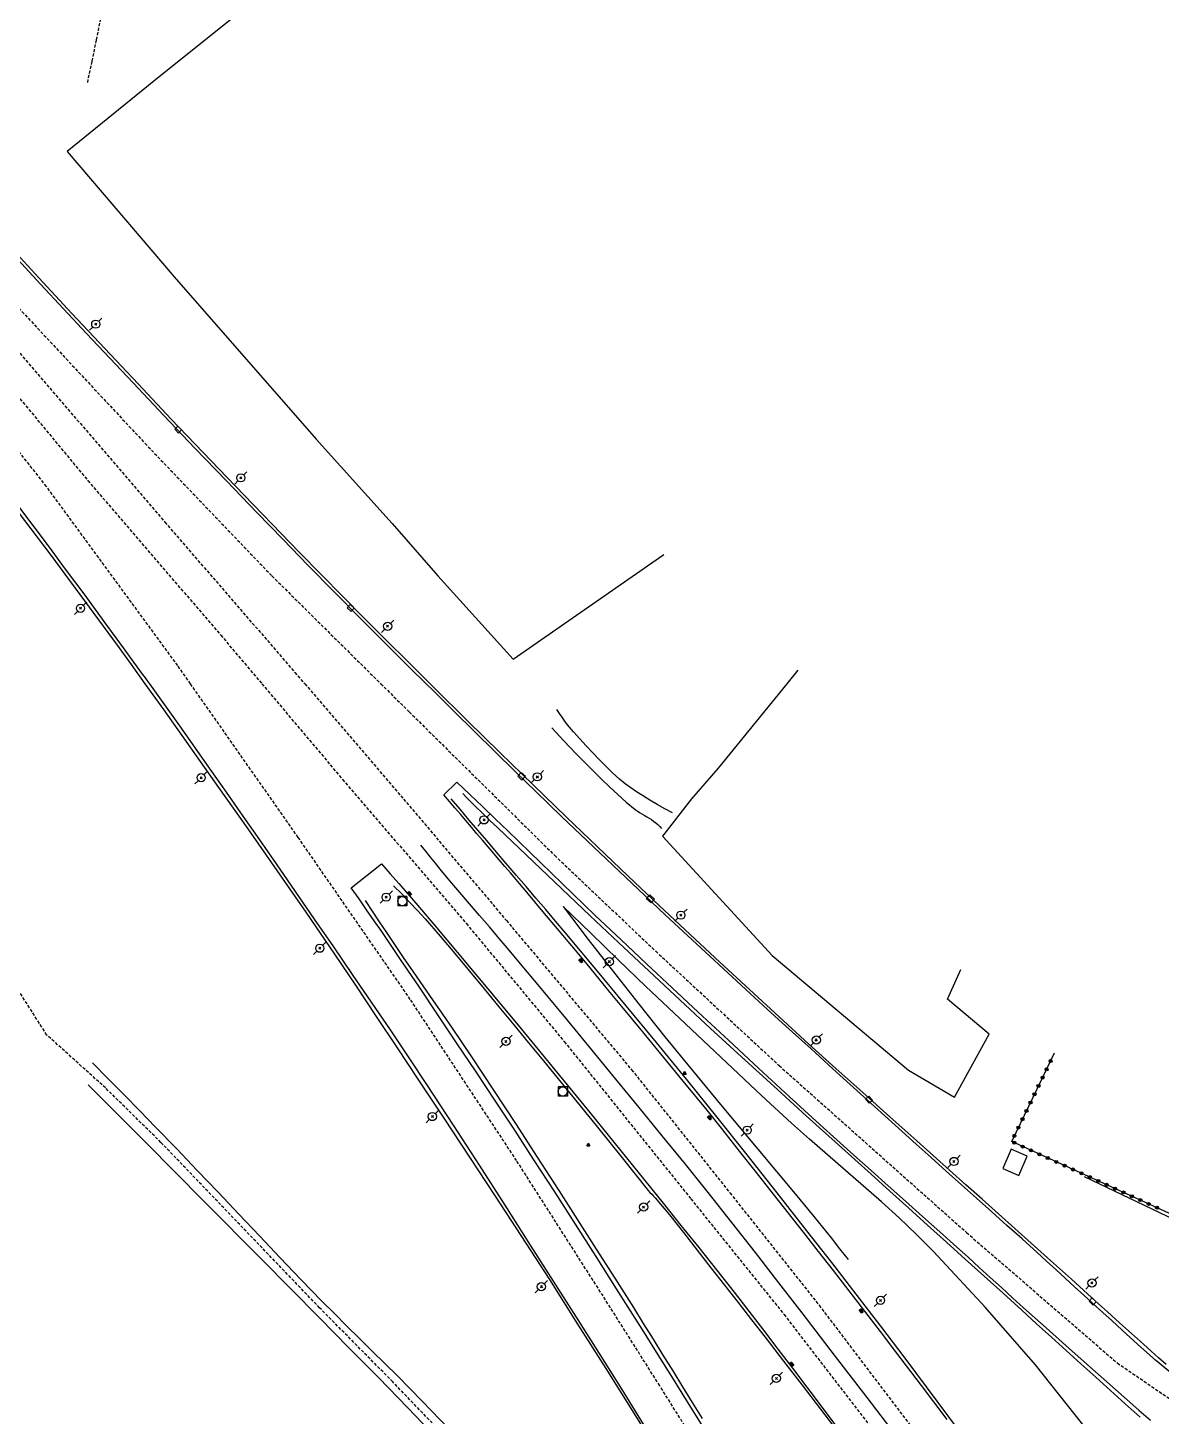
# Model space of a CAD drawing. Header units: millimetres. Extents: x 146998 to 148000, y 143999 to 145000.
# Drawn here: x 147581.3 to 147765.5, y 144551.9 to 144777.6 of the extents above; entities that cross this region are included whole.
import ezdxf

# ---------------------------------------------------------------- set-up
doc = ezdxf.new("R2010")
doc.units = ezdxf.units.MM
doc.linetypes.add('DASHED', pattern=[0.75, 0.5, -0.25])
doc.layers.get('0').update_dxf_attribs({"linetype": 'CONTINUOUS'})
for name, color, linetype in [('W0001', 6, 'DASHED'), ('W0008', 7, 'CONTINUOUS'), ('W0010', 4, 'CONTINUOUS'), ('W0070', 7, 'DASHED'), ('W0071', 7, 'CONTINUOUS'), ('W0104', 1, 'CONTINUOUS'), ('W0211', 2, 'CONTINUOUS'), ('W0214', 2, 'CONTINUOUS'), ('W0303', 7, 'CONTINUOUS'), ('W0323', 7, 'CONTINUOUS'), ('W0330', 7, 'CONTINUOUS'), ('W0401', 7, 'CONTINUOUS'), ('W0402', 7, 'CONTINUOUS'), ('W0420', 7, 'CONTINUOUS'), ('W0473', 7, 'CONTINUOUS'), ('W0850', 7, 'CONTINUOUS')]:
    doc.layers.add(name, color=color, linetype=linetype)

# ---------------------------------------------------------------- blocks, each defined once
blk = doc.blocks.new('T473')
for p, q in [((-0.166667, 0.166667), (0.166667, -0.166667)), ((-0.166667, -0.166667), (0.166667, 0.166667)), ((0.500001, 0.500001), (1.000002, 1.000002)), ((-1.000002, -1.000002), (-0.500001, -0.500001))]:
    blk.add_line(p, q)
blk.add_ellipse((0, 0), major_axis=(0.471405, 0.471405), ratio=1, start_param=5.4977871438, end_param=11.780972451)
blk = doc.blocks.new('T850')
for p, q in [((-0.25, -0.15), (0, 0.32)), ((0, 0.32), (0.25, -0.15)), ((-0.25, -0.15), (0.25, -0.15))]:
    blk.add_line(p, q)
for major_axis in [(-0.106, 0.106), (-0.0354, 0.0354), (-0.0236, 0.0236)]:
    blk.add_ellipse((0, 0), major_axis=major_axis, ratio=1, start_param=3.926991, end_param=10.210176)
blk = doc.blocks.new('T401')
for p, q in [((-0.3, 0.3), (0, 0.3)), ((-0.3, -0.25), (-0.3, 0.3)), ((-0.3, 0.15), (0, 0.15)), ((-0.3, 0), (0, 0)), ((0, 0.3), (0, -0.25)), ((-0.3, -0.15), (0, -0.15)), ((-0.3, -0.25), (-0.3, -0.3)), ((-0.3, -0.3), (0, -0.3)), ((0, -0.3), (0, -0.25))]:
    blk.add_line(p, q)
blk = doc.blocks.new('T420')
for p, q in [((0.75, 0.75), (-0.75, 0.75)), ((-0.75, 0.75), (-0.75, -0.75)), ((0.75, 0.75), (0.75, -0.75)), ((0.75, -0.75), (-0.75, -0.75))]:
    blk.add_line(p, q)
blk.add_ellipse((0, 0), major_axis=(-0.53, 0.53), ratio=1, start_param=3.926991, end_param=10.210176)
blk = doc.blocks.new('t323o')
at = {"color": 0, "linetype": 'Continuous'}
for radius in [0.25, 0.15]:
    blk.add_circle((0, 0), radius, dxfattribs=at)

msp = doc.modelspace()

# ---------------------------------------------------------------- linework, layer by layer
at = {"layer": 'W0001'}
for points in [[(147545.33, 144767.43), (147563.36, 144749.81), (147579.81, 144732.07), (147600.34, 144710.08), (147620.97, 144688.52), (147638.67, 144671)], [(147545.33, 144767.43), (147557.9, 144750.23), (147580, 144724.73), (147603.54, 144697.29), (147624.7, 144672.86), (147626.29, 144671)], [(147607.73, 144671), (147605.66, 144673.95), (147584.32, 144703.07), (147566.81, 144725.3), (147552.63, 144743.21), (147540.78, 144760.98)], [(147540.78, 144760.98), (147559.93, 144741.61), (147591.02, 144704.04), (147612.64, 144678.91), (147619.33, 144671)], [(147740.28, 144434.73), (147730.76, 144443.07), (147712.02, 144462.59), (147702.31, 144477.49), (147686.58, 144503.57), (147678.58, 144515.65), (147670.37, 144526.01), (147655.86, 144541.65), (147640.61, 144557.54), (147628.71, 144569.57), (147602.92, 144596.45), (147593.92, 144605.3), (147584.39, 144613.91), (147547.86, 144671)], [(147747.11, 144449.92), (147741.82, 144457.72), (147735.78, 144471.18), (147727.31, 144486.73), (147714.01, 144508.97), (147700.83, 144530.08), (147684, 144556.91), (147674.38, 144572.14), (147660.74, 144593.5), (147643.46, 144619.71), (147625.25, 144646.02), (147607.73, 144671)], [(147619.33, 144671), (147632.45, 144655.46), (147652.57, 144632.02), (147668.49, 144612.84), (147689.06, 144587.29), (147704.21, 144568.49), (147718.81, 144549.54)], [(147626.29, 144671), (147642.36, 144652.27), (147659.08, 144632.53), (147679.43, 144608.27), (147695.42, 144588.25), (147709.91, 144569.99), (147726.56, 144548.06), (147744.66, 144523.49), (147761.64, 144500.53), (147772.58, 144484.8), (147778.15, 144476.78), (147785.43, 144465.98), (147794.03, 144452.08), (147801.64, 144436.2), (147805.64, 144424.29), (147807.87, 144414.28), (147809.04, 144402.48), (147808.59, 144391.12), (147804.58, 144375.51), (147798.6, 144360.2), (147790.02, 144343.93)], [(147638.67, 144671), (147643.29, 144666.43), (147666.94, 144643.09), (147683.35, 144627.53), (147703.42, 144608.94), (147733.9, 144581.79), (147758.39, 144560.61), (147773.87, 144550.01), (147780.5, 144548.6), (147790.48, 144545.78)]]:
    msp.add_lwpolyline(points, dxfattribs=at)
at = {"layer": 'W0008'}
for points in [[(147646.03, 144671), (147643.33, 144673.66), (147640.63, 144676.33), (147637.94, 144679.01), (147635.26, 144681.7), (147631.06, 144685.95), (147626.88, 144690.22), (147622.72, 144694.51), (147618.56, 144698.8), (147613.5, 144704.05), (147608.44, 144709.32), (147603.4, 144714.59), (147598.39, 144719.89), (147590.84, 144727.92), (147583.32, 144735.96), (147575.85, 144744.05)], [(147579.44, 144700.24), (147582.1, 144696.72), (147584.74, 144693.19), (147587.38, 144689.65), (147590.53, 144685.4), (147593.66, 144681.14), (147596.78, 144676.87), (147599.89, 144672.59), (147600.18, 144672.19), (147600.46, 144671.79), (147600.75, 144671.4), (147601.04, 144671)], [(147601.04, 144671), (147603.49, 144667.58), (147605.93, 144664.15), (147608.36, 144660.71), (147610.79, 144657.27), (147613.52, 144653.39), (147616.23, 144649.5), (147618.94, 144645.61), (147621.65, 144641.71), (147624.75, 144637.22), (147627.85, 144632.74), (147630.95, 144628.24), (147634.03, 144623.74), (147637.1, 144619.24), (147640.16, 144614.74), (147643.2, 144610.22), (147646.22, 144605.69), (147650.45, 144599.24), (147654.64, 144592.76), (147658.8, 144586.27), (147662.96, 144579.77), (147666.7, 144573.91), (147670.43, 144568.04), (147674.14, 144562.16), (147677.84, 144556.27), (147680.46, 144552.06), (147683.07, 144547.84)], [(147767.05, 144559.06), (147764.59, 144561.06), (147762.22, 144563.16), (147759.89, 144565.31), (147757.55, 144567.45), (147756.02, 144568.83), (147754.49, 144570.21), (147752.97, 144571.6), (147751.45, 144572.99), (147749.93, 144574.38), (147748.41, 144575.78), (147746.89, 144577.16), (147745.36, 144578.55), (147742.91, 144580.76), (147740.45, 144582.97), (147737.99, 144585.17), (147735.52, 144587.37), (147733.06, 144589.57), (147730.59, 144591.78), (147728.13, 144593.98), (147725.68, 144596.19), (147722.29, 144599.24), (147718.91, 144602.3), (147715.53, 144605.37), (147712.15, 144608.43), (147708.6, 144611.64), (147705.06, 144614.86), (147701.52, 144618.08), (147697.99, 144621.31), (147693.62, 144625.35), (147689.26, 144629.4), (147684.91, 144633.46), (147680.58, 144637.54), (147676.4, 144641.5), (147672.22, 144645.46), (147668.06, 144649.44), (147663.92, 144653.43), (147660.56, 144656.7), (147657.22, 144659.98), (147653.88, 144663.27), (147650.54, 144666.55), (147649.42, 144667.67), (147648.29, 144668.78), (147647.16, 144669.89), (147646.03, 144671)], [(147648.93, 144652.93), (147651.03, 144655.01)], [(147651.03, 144655.01), (147653.11, 144653.03), (147655.2, 144651.05), (147657.27, 144649.06), (147659.34, 144647.08), (147661.12, 144645.36), (147662.88, 144643.65), (147664.65, 144641.93), (147666.41, 144640.21), (147668.18, 144638.49), (147669.94, 144636.78), (147671.72, 144635.06), (147673.49, 144633.36), (147677.66, 144629.41), (147681.85, 144625.48), (147686.04, 144621.56), (147690.25, 144617.65), (147695.17, 144613.06), (147700.11, 144608.48), (147705.05, 144603.92), (147710.02, 144599.38), (147712.79, 144596.87), (147715.57, 144594.37), (147718.36, 144591.87), (147721.15, 144589.39), (147723.94, 144586.9), (147726.73, 144584.41), (147729.52, 144581.92), (147732.3, 144579.42), (147734.12, 144577.78), (147735.93, 144576.14), (147737.74, 144574.5), (147739.54, 144572.85), (147741.35, 144571.21), (147743.16, 144569.57), (147744.98, 144567.93), (147746.8, 144566.29), (147750.56, 144562.94), (147754.33, 144559.6), (147758.11, 144556.27), (147761.89, 144552.94), (147763.76, 144551.3)], [(147730.72, 144551.43), (147726.58, 144556.93), (147722.41, 144562.42), (147719.88, 144565.73), (147717.34, 144569.03), (147714.78, 144572.32), (147712.23, 144575.61), (147709.8, 144578.73), (147707.36, 144581.84), (147704.92, 144584.95), (147702.48, 144588.06), (147699.74, 144591.54), (147697, 144595.02), (147694.26, 144598.49), (147691.49, 144601.94), (147688.11, 144606.11), (147684.7, 144610.27), (147681.28, 144614.41), (147677.86, 144618.55), (147675.97, 144620.84), (147674.09, 144623.12), (147672.19, 144625.4), (147670.3, 144627.68), (147667.66, 144630.83), (147665.03, 144633.97), (147662.38, 144637.11), (147659.73, 144640.25), (147658.83, 144641.32), (147657.93, 144642.38), (147657.02, 144643.44), (147656.11, 144644.51), (147655.21, 144645.57), (147654.3, 144646.63), (147653.39, 144647.69), (147652.48, 144648.76), (147651.6, 144649.8), (147650.71, 144650.84), (147649.82, 144651.89), (147648.93, 144652.93)], [(147633.87, 144637.81), (147638.8, 144641.71)], [(147638.79, 144641.71), (147640.19, 144640.13), (147641.59, 144638.55), (147642.97, 144636.95), (147644.35, 144635.35), (147647.72, 144631.39), (147651.07, 144627.4), (147654.41, 144623.4), (147657.73, 144619.4), (147661.48, 144614.89), (147665.22, 144610.36), (147668.94, 144605.83), (147672.66, 144601.3), (147675.65, 144597.63), (147678.63, 144593.95), (147681.6, 144590.27), (147684.56, 144586.58), (147687.45, 144582.97), (147690.34, 144579.35), (147693.22, 144575.73), (147696.08, 144572.09), (147698.47, 144569.02), (147700.86, 144565.94), (147703.23, 144562.85), (147705.59, 144559.75), (147710.24, 144553.6), (147714.86, 144547.43)], [(147692.71, 144547.61), (147689.36, 144553), (147685.99, 144558.38), (147683.76, 144561.95), (147681.51, 144565.52), (147679.26, 144569.08), (147677, 144572.64), (147673.66, 144577.91), (147670.31, 144583.17), (147666.94, 144588.42), (147663.55, 144593.65), (147660.43, 144598.42), (147657.3, 144603.17), (147654.15, 144607.91), (147650.99, 144612.65), (147647.96, 144617.17), (147644.93, 144621.7), (147641.88, 144626.21), (147638.81, 144630.71), (147637.59, 144632.49), (147636.36, 144634.27), (147635.12, 144636.04), (147633.87, 144637.81)], [(147649.78, 144549.82), (147645.4, 144554.39), (147643.39, 144556.45), (147641.36, 144558.49), (147639.31, 144560.52), (147637.26, 144562.54), (147635.21, 144564.56), (147633.16, 144566.59), (147631.12, 144568.62), (147629.1, 144570.67), (147625.69, 144574.18), (147622.3, 144577.71), (147618.93, 144581.25), (147615.56, 144584.8), (147612.2, 144588.36), (147608.83, 144591.91), (147605.45, 144595.44), (147602.06, 144598.96), (147599.5, 144601.58), (147596.94, 144604.19), (147594.36, 144606.8), (147591.78, 144609.39)], [(147591.07, 144605.84), (147600.5, 144596.39), (147609.91, 144586.93), (147619.3, 144577.45), (147628.68, 144567.95), (147633.48, 144563.09), (147638.28, 144558.22), (147643.05, 144553.34), (147647.78, 144548.41)]]:
    msp.add_lwpolyline(points, dxfattribs=at)
at = {"layer": 'W0010'}
for points in [[(147486.54, 144813.42), (147492.74, 144806.26), (147498.9, 144799.06), (147505.04, 144791.84), (147511.15, 144784.59), (147517.98, 144776.42), (147524.77, 144768.22), (147531.53, 144759.99), (147538.25, 144751.72), (147545.24, 144743.06), (147552.19, 144734.38), (147559.1, 144725.65), (147565.95, 144716.89), (147572.35, 144708.59), (147578.71, 144700.25), (147585.02, 144691.88), (147591.27, 144683.46), (147593.55, 144680.36), (147595.82, 144677.25), (147598.08, 144674.13), (147600.33, 144671)], [(147646.68, 144671), (147636.03, 144681.63), (147625.47, 144692.35), (147615, 144703.15), (147604.61, 144714.03), (147599.2, 144719.75), (147593.81, 144725.47), (147588.43, 144731.21), (147583.08, 144736.98), (147577.12, 144743.46), (147571.2, 144749.98), (147565.3, 144756.51), (147559.42, 144763.06), (147555.14, 144767.85), (147550.89, 144772.65), (147546.65, 144777.46), (147542.42, 144782.29)], [(147600.33, 144671), (147603.34, 144666.8), (147606.33, 144662.59), (147609.32, 144658.38), (147612.3, 144654.16), (147617.05, 144647.42), (147621.77, 144640.66), (147626.47, 144633.88), (147631.13, 144627.07), (147634.55, 144622.01), (147637.93, 144616.93), (147641.31, 144611.84), (147644.68, 144606.74), (147648.89, 144600.41), (147653.09, 144594.07), (147657.28, 144587.72), (147661.44, 144581.35), (147666.07, 144574.15), (147670.66, 144566.93), (147675.23, 144559.7), (147679.78, 144552.46), (147684.35, 144545.14)], [(147766.33, 144560.38), (147765.09, 144561.45), (147763.87, 144562.55), (147762.65, 144563.65), (147760.68, 144565.39), (147758.73, 144567.14), (147756.78, 144568.9), (147754.83, 144570.67), (147752.89, 144572.43), (147750.95, 144574.2), (147749, 144575.96), (147747.05, 144577.72), (147744.4, 144580.1), (147741.75, 144582.47), (147739.09, 144584.84), (147736.44, 144587.21), (147733.78, 144589.58), (147731.12, 144591.94), (147728.47, 144594.31), (147725.82, 144596.69), (147721.42, 144600.62), (147717.01, 144604.55), (147712.62, 144608.49), (147708.24, 144612.45), (147703.41, 144616.87), (147698.58, 144621.31), (147693.78, 144625.76), (147688.98, 144630.23), (147683.92, 144634.98), (147678.88, 144639.75), (147673.85, 144644.54), (147668.84, 144649.34), (147663.44, 144654.56), (147658.07, 144659.8), (147652.71, 144665.05), (147647.36, 144670.32), (147647.19, 144670.49), (147647.02, 144670.66), (147646.85, 144670.83), (147646.68, 144671)], [(147734.32, 144547.4), (147729.12, 144554.42), (147723.88, 144561.41), (147719.93, 144566.61), (147715.95, 144571.78), (147711.96, 144576.94), (147707.94, 144582.08), (147703.08, 144588.27), (147698.2, 144594.44), (147693.29, 144600.59), (147688.36, 144606.71), (147683.47, 144612.71), (147678.55, 144618.67), (147673.61, 144624.62), (147668.65, 144630.55), (147667.06, 144632.42), (147665.47, 144634.3), (147663.87, 144636.17), (147662.27, 144638.04), (147660.67, 144639.9), (147659.07, 144641.77), (147657.47, 144643.64), (147655.88, 144645.51), (147654.44, 144647.21), (147653, 144648.91), (147651.56, 144650.61), (147650.12, 144652.32)], [(147762.11, 144551.78), (147759.69, 144553.94), (147757.29, 144556.11), (147754.88, 144558.28), (147752.48, 144560.46), (147750.08, 144562.64), (147747.68, 144564.81), (147745.28, 144566.99), (147742.88, 144569.17), (147739.81, 144571.93), (147736.75, 144574.7), (147733.68, 144577.46), (147730.62, 144580.22), (147727.55, 144582.99), (147724.48, 144585.75), (147721.42, 144588.52), (147718.36, 144591.29), (147713.08, 144596.05), (147707.81, 144600.8), (147702.54, 144605.57), (147697.3, 144610.36), (147692.28, 144614.98), (147687.27, 144619.62), (147682.28, 144624.27), (147677.3, 144628.94), (147672.68, 144633.3), (147668.08, 144637.67), (147663.49, 144642.05), (147658.89, 144646.43), (147657.67, 144647.59), (147656.45, 144648.75), (147655.24, 144649.92), (147654.03, 144651.1), (147653.51, 144651.6), (147653, 144652.12), (147652.5, 144652.63), (147651.99, 144653.15)], [(147722.96, 144548.09), (147717.71, 144554.98), (147712.43, 144561.86), (147707.14, 144568.73), (147703.35, 144573.64), (147699.55, 144578.55), (147695.73, 144583.44), (147691.88, 144588.31), (147688.17, 144592.94), (147684.42, 144597.55), (147680.66, 144602.15), (147676.89, 144606.74), (147672.96, 144611.52), (147669.02, 144616.3), (147665.07, 144621.07), (147661.1, 144625.82), (147659.51, 144627.71), (147657.91, 144629.59), (147656.31, 144631.47), (147654.71, 144633.34), (147653.1, 144635.22), (147651.5, 144637.1), (147649.91, 144638.99), (147648.33, 144640.88), (147647.54, 144641.85), (147646.75, 144642.83), (147645.96, 144643.8), (147645.18, 144644.79)], [(147640.74, 144638.14), (147642.06, 144636.84), (147643.35, 144635.51), (147644.62, 144634.17), (147645.87, 144632.8), (147648.32, 144630), (147650.71, 144627.14), (147653.07, 144624.27), (147655.44, 144621.4), (147657.86, 144618.49), (147660.28, 144615.57), (147662.69, 144612.65), (147665.09, 144609.72), (147669.37, 144604.46), (147673.65, 144599.2), (147677.91, 144593.93), (147682.14, 144588.63)], [(147690.95, 144551.6), (147689.36, 144554.17), (147687.77, 144556.75), (147686.18, 144559.32), (147684.59, 144561.9), (147682.99, 144564.47), (147681.39, 144567.04), (147679.78, 144569.6), (147676.77, 144574.37), (147673.74, 144579.13), (147670.7, 144583.88), (147667.65, 144588.62), (147664.12, 144594.08), (147660.59, 144599.53), (147657.03, 144604.97), (147653.44, 144610.38), (147651.88, 144612.7), (147650.31, 144615.01), (147648.73, 144617.31), (147647.14, 144619.61), (147645.55, 144621.9), (147643.96, 144624.2), (147642.38, 144626.5), (147640.81, 144628.81), (147639.63, 144630.55), (147638.47, 144632.29), (147637.31, 144634.03), (147636.15, 144635.78)], [(147682.14, 144588.63), (147682.42, 144588.34), (147682.7, 144588.04), (147682.98, 144587.74), (147683.25, 144587.44), (147685.62, 144584.67), (147687.88, 144581.82), (147690.11, 144578.93), (147692.34, 144576.06), (147694.55, 144573.25), (147696.76, 144570.44), (147698.95, 144567.63), (147701.14, 144564.81), (147704.15, 144560.91), (147707.14, 144557), (147710.13, 144553.09), (147713.11, 144549.18)]]:
    msp.add_lwpolyline(points, dxfattribs=at)
at = {"layer": 'W0070'}
msp.add_lwpolyline([(147598.55, 144797.85), (147597.65, 144796.55), (147596.85, 144795.18), (147596.16, 144793.75), (147595.58, 144792.27), (147595.21, 144791.09), (147594.92, 144789.88), (147594.69, 144788.67), (147594.5, 144787.44), (147594.33, 144786.23), (147594.17, 144785.01), (147593.99, 144783.79), (147593.77, 144782.58), (147593.09, 144779.1), (147592.39, 144775.63), (147591.68, 144772.17), (147590.95, 144768.7)], dxfattribs=at)
at = {"layer": 'W0071'}
for points in [[(147686.08, 144650.05), (147684.83, 144650.69), (147683.6, 144651.37), (147682.39, 144652.08), (147681.2, 144652.82), (147680.24, 144653.44), (147679.3, 144654.08), (147678.38, 144654.76), (147677.49, 144655.47), (147676.33, 144656.51), (147675.22, 144657.59), (147674.14, 144658.71), (147673.07, 144659.84), (147672.03, 144660.93), (147671, 144662.04), (147670, 144663.18), (147669.03, 144664.34), (147668.56, 144664.94), (147668.12, 144665.55), (147667.69, 144666.17), (147667.28, 144666.8)], [(147666.46, 144663.84), (147668.42, 144661.71), (147670.42, 144659.61), (147672.46, 144657.55), (147674.53, 144655.52), (147675.85, 144654.24), (147677.19, 144652.98), (147678.56, 144651.75), (147679.99, 144650.59), (147680.35, 144650.33), (147680.73, 144650.08), (147681.11, 144649.85), (147681.5, 144649.63), (147681.89, 144649.4), (147682.27, 144649.17), (147682.65, 144648.93), (147683.01, 144648.67), (147683.35, 144648.39), (147683.68, 144648.11), (147684, 144647.81), (147684.3, 144647.49)]]:
    msp.add_lwpolyline(points, dxfattribs=at)
at = {"layer": 'W0104'}
msp.add_lwpolyline([(147743.73, 144594.23), (147741.15, 144595.36), (147739.78, 144592.23), (147742.36, 144591.1)], close=True, dxfattribs=at)
at = {"layer": 'W0211'}
msp.add_lwpolyline([(147752.8, 144550.6), (147745.08, 144560.31), (147736.93, 144569.65), (147728.51, 144578.72), (147725.77, 144581.5), (147722.95, 144584.18), (147720.07, 144586.79), (147717.15, 144589.36), (147714.2, 144591.89), (147711.26, 144594.43), (147708.34, 144596.99), (147705.45, 144599.59), (147700.63, 144604.05), (147695.83, 144608.52), (147691.05, 144613.01), (147686.28, 144617.52), (147681.77, 144621.81), (147677.27, 144626.12), (147672.79, 144630.45), (147668.32, 144634.8)], dxfattribs=at)
at = {"layer": 'W0214'}
msp.add_lwpolyline([(147668.32, 144634.8), (147672.39, 144629.46), (147676.51, 144624.16), (147680.66, 144618.89), (147684.84, 144613.64), (147687.83, 144609.96), (147690.85, 144606.29), (147693.88, 144602.64), (147696.92, 144599), (147699.97, 144595.37), (147703.01, 144591.73), (147706.04, 144588.07), (147709.04, 144584.4), (147710.45, 144582.67), (147711.85, 144580.93), (147713.24, 144579.18), (147714.63, 144577.42)], dxfattribs=at)
at = {"layer": 'W0303'}
msp.add_lwpolyline([(147773.8, 144580.94), (147753.08, 144590.86)], dxfattribs=at)
at = {"layer": 'W0323'}
msp.add_lwpolyline([(147793.4, 144572.9), (147777.95, 144579.88), (147741.22, 144596.59), (147748.19, 144611.03)], dxfattribs=at)
at = {"layer": 'W0330'}
for points in [[(147788.87, 144892.96), (147785.06, 144897.58), (147771.91, 144911.71), (147754.29, 144897), (147721.58, 144868.44), (147688.81, 144840.86), (147649.87, 144808.09), (147621.6, 144784.89), (147601.77, 144768.93), (147587.7, 144757.54), (147605.05, 144737.16), (147628.14, 144710.76), (147640.49, 144697.07)], [(147640.49, 144697.07), (147647.94, 144688.56)], [(147647.94, 144688.56), (147660.17, 144674.98), (147684.67, 144692.03)], [(147706.43, 144673.19), (147704.65, 144671)], [(147704.65, 144671), (147693.52, 144657.28)], [(147693.52, 144657.28), (147689.15, 144652.32), (147684.48, 144646.25), (147702.29, 144626.83), (147724.44, 144608.22), (147731.92, 144603.81), (147737.55, 144614.05), (147730.78, 144619.76), (147732.96, 144624.54)]]:
    msp.add_lwpolyline(points, dxfattribs=at)
at = {"layer": 'W0402'}
for points in [[(147605.79, 144711.76), (147605.18, 144712.38), (147605.66, 144712.86), (147606.28, 144712.25)], [(147633.86, 144682.75), (147633.19, 144683.35), (147633.66, 144683.88), (147634.33, 144683.28), (147633.86, 144682.75)], [(147661.61, 144655.35), (147660.93, 144655.96), (147661.49, 144656.59), (147662.18, 144655.97), (147661.61, 144655.35)], [(147682.6, 144635.37), (147681.84, 144636.07), (147682.41, 144636.67), (147683.16, 144635.98), (147682.6, 144635.37)], [(147717.47, 144603.46), (147718.07, 144602.82), (147718.59, 144603.32), (147717.99, 144603.95), (147717.47, 144603.46)], [(147754.47, 144570.02), (147753.8, 144570.67), (147754.29, 144571.18), (147754.96, 144570.53)]]:
    msp.add_lwpolyline(points, close=True, dxfattribs=at)

# ---------------------------------------------------------------- block references
at = {"layer": 'W0323'}
for p, rotation in [((147747.54, 144609.68), 64.22873467075534), ((147746.24, 144606.98), 64.22873467075534), ((147746.89, 144608.33), 64.22873467075534), ((147744.93, 144604.28), 64.22873467075534), ((147745.58, 144605.63), 64.22873467075534), ((147744.28, 144602.93), 64.22873467075534), ((147742.98, 144600.23), 64.22873467075534), ((147743.63, 144601.58), 64.22873467075534), ((147741.67, 144597.52), 64.22873467075534), ((147742.32, 144598.87), 64.22873467075534), ((147741.64, 144596.4), 155.5422966863283), ((147743, 144595.78), 155.5422966863283), ((147744.37, 144595.15), 155.5422966863283), ((147745.73, 144594.53), 155.5422966863283), ((147747.1, 144593.91), 155.5422966863283), ((147748.46, 144593.29), 155.5422966863283), ((147749.83, 144592.67), 155.5422966863283), ((147751.19, 144592.05), 155.5422966863283), ((147752.56, 144591.43), 155.5422966863283), ((147753.92, 144590.81), 155.5422966863283), ((147755.29, 144590.19), 155.5422966863283), ((147756.65, 144589.56), 155.5422966863283), ((147758.02, 144588.94), 155.5422966863283), ((147759.39, 144588.32), 155.5422966863283), ((147760.75, 144587.7), 155.5422966863283), ((147762.12, 144587.08), 155.5422966863283), ((147763.48, 144586.46), 155.5422966863283), ((147764.85, 144585.84), 155.5422966863283)]:
    msp.add_blockref('t323o', p, dxfattribs=dict(at, rotation=rotation))
at = {"layer": 'W0401'}
for p, rotation in [((147643.21, 144636.8), 220.8491844167339), ((147671.3, 144626.1), 39.78745382205573), ((147692.22, 144600.57), 38.72880182146043), ((147716.87, 144569.16), 37.7363480143009), ((147705.36, 144560.29), 217.2436641576676)]:
    msp.add_blockref('T401', p, dxfattribs=dict(at, rotation=rotation))
at = {"layer": 'W0420'}
for p in [(147642.16, 144635.66), (147668.24, 144604.73)]:
    msp.add_blockref('T420', p, dxfattribs=at)
at = {"layer": 'W0473'}
for p in [(147592.33, 144729.45), (147615.91, 144704.47), (147589.85, 144683.27), (147639.77, 144680.35), (147609.46, 144655.73), (147664.11, 144655.88), (147655.45, 144648.88), (147639.54, 144636.32), (147687.44, 144633.39), (147628.75, 144628.02), (147675.81, 144625.83), (147659.01, 144612.88), (147709.45, 144613.1), (147647.05, 144600.66), (147698.22, 144598.45), (147731.83, 144593.36), (147681.39, 144585.95), (147664.77, 144573.01), (147754.26, 144573.62), (147719.89, 144570.78), (147702.97, 144558.1)]:
    msp.add_blockref('T473', p, dxfattribs=at)
at = {"layer": 'W0850'}
for p in [(147688.04, 144607.72), (147672.38, 144596.03)]:
    msp.add_blockref('T850', p, dxfattribs=at)

doc.saveas('drawing.dxf')
